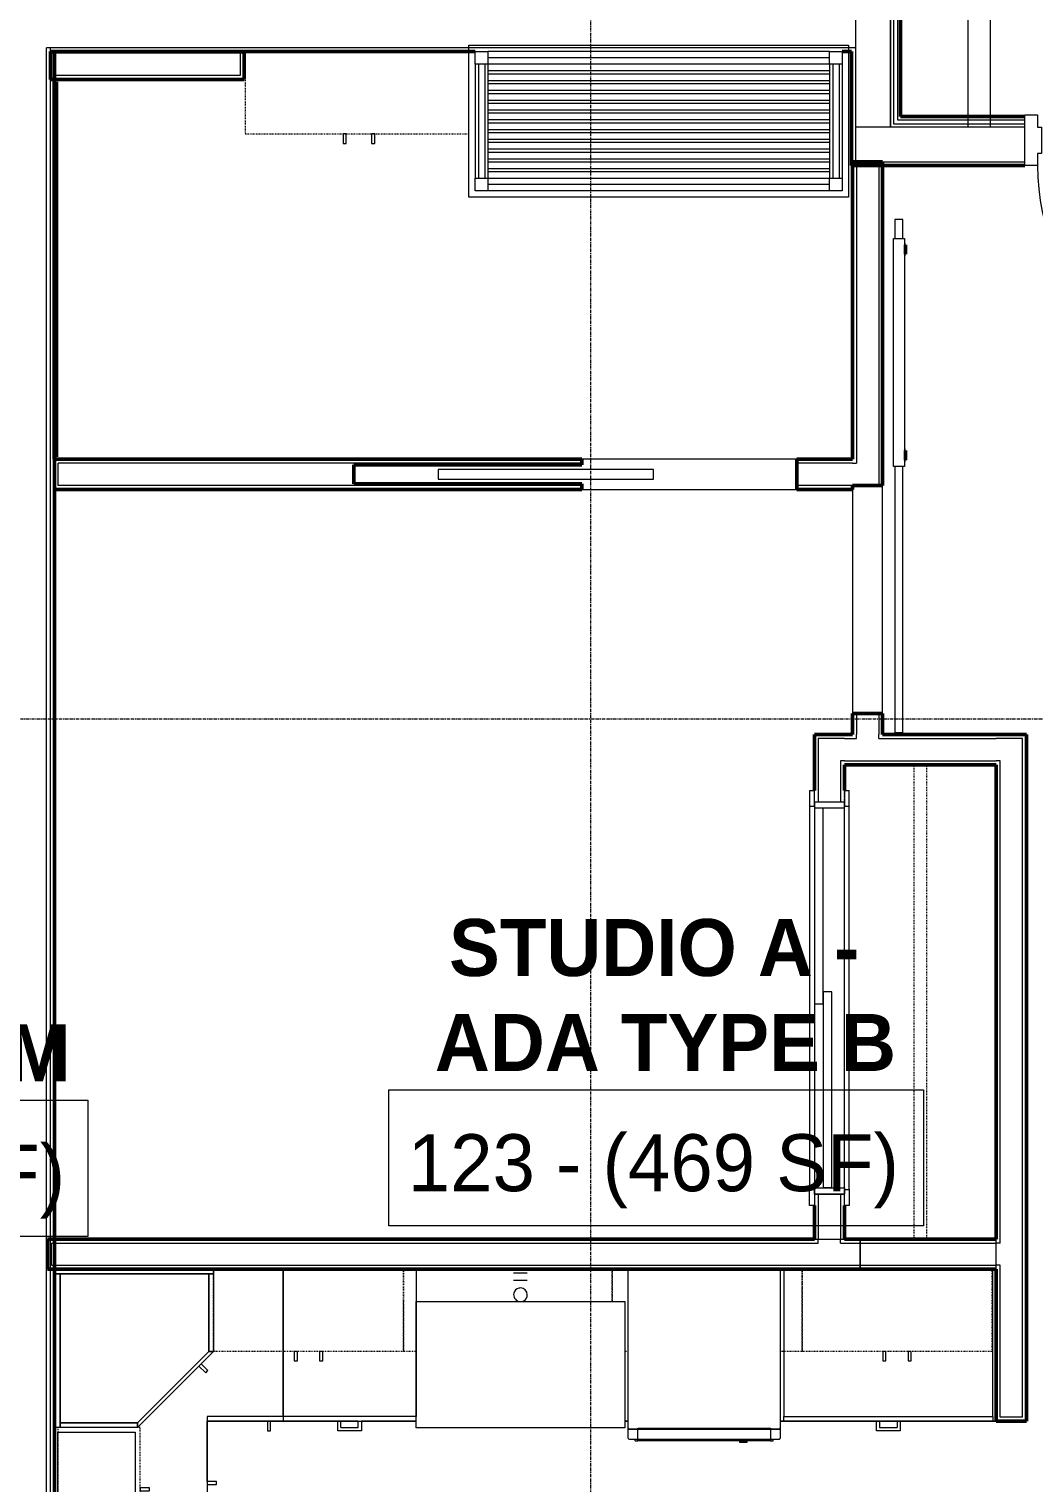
# Model space of a CAD drawing. Header units: inches. Extents: x -4218 to -1830, y 9767 to 12426.
# Drawn here: x -2916.1 to -2757.3, y 11414.6 to 11644.2 of the extents above; entities that cross this region are included whole.
import ezdxf

# ---------------------------------------------------------------- set-up
doc = ezdxf.new("R2010")
doc.units = ezdxf.units.IN
doc.header["$MEASUREMENT"] = 0
doc.linetypes.add('Dash', pattern=[0.25, 0.125, -0.125])
doc.linetypes.add('Grid Line 1_2_', pattern=[0.875, 0.5, -0.125, 0.125, -0.125])
for name, color, linetype, lineweight in [('0-1', 7, 'Continuous', 5), ('0-2', 10, 'Continuous', 9), ('A-AREA-IDEN', 2, 'Continuous', 9), ('A-DOOR-1', 10, 'Continuous', 9), ('A-DOOR-2', 50, 'Continuous', 20), ('A-DOOR-3', 7, 'Continuous', 50), ('A-DOOR-FRAM-1', 10, 'Continuous', 9), ('A-DOOR-FRAM-3', 50, 'Continuous', 20), ('A-FLOR-4', 192, 'Continuous', 9), ('A-WALL-1', 7, 'Continuous', 50), ('A-WALL-2', 250, 'Continuous', 13), ('A-WALL-3', 10, 'Continuous', 9), ('A-WALL-4', 252, 'Continuous', 9), ('A-WALL-5', 253, 'Continuous', 9), ('A-WALL-6', 254, 'Continuous', 9), ('A-WALL-7', 113, 'Continuous', 9), ('I-WALL-1', 7, 'Continuous', 50), ('I-WALL-3', 252, 'Continuous', 9), ('I-WALL-4', 253, 'Continuous', 9), ('P-SANR-FIXT-1', 10, 'Continuous', 9), ('P-SANR-FIXT-2', 252, 'Continuous', 9), ('Q-CASE', 31, 'Continuous', 9), ('Q-CASE-1', 252, 'Continuous', 9), ('Q-CASE-2', 10, 'Continuous', 9), ('Q-CASE-3', 253, 'Continuous', 9), ('Q-CASE-4', 252, 'Dash', 9), ('Q-CASE-5', 10, 'Dash', 9), ('Q-CASE-6', 254, 'Dash', 9), ('Q-CASE-7', 253, 'Dash', 9), ('Q-CASE-8', 254, 'Continuous', 9), ('Q-CASE-HDLN-1', 10, 'Dash', 9), ('Q-CASE-HDLN-2', 252, 'Dash', 9), ('Q-CASE-HDLN-3', 253, 'Dash', 9), ('Q-SPCQ-1', 10, 'Continuous', 9), ('S-BEAM', 12, 'Continuous', 9), ('S-GRID-1', 1, 'Grid Line 1_2_', 9)]:
    doc.layers.add(name, color=color, linetype=linetype, lineweight=lineweight)
doc.styles.add('Century Gothic', font='ufonts.com_century-gothic.ttf', dxfattribs={"height": 9})
doc.styles.add('Century Gothic_B', font='GOTHICB.TTF', dxfattribs={"height": 9})

# ---------------------------------------------------------------- blocks, each defined once
blk = doc.blocks.new('SLIDING - FLUSH - 5-0 x 6-8-V6-BACKGROUND - RCP - 1ST FLOOR')
at = {"layer": 'A-DOOR-1'}
for p, q in [((-32.75, 2.5), (-32.75, 3.25)), ((-30.25, 3.25), (-32.75, 3.25)), ((-32.75, 2.5), (-30.25, 2.5)), ((30.25, 3.25), (-30.25, 3.25)), ((-30.25, 3.25), (-30.25, 2.5)), ((30.25, 2.5), (30.25, 3.25)), ((30.25, 3.25), (32.75, 3.25)), ((32.75, 2.5), (30.25, 2.5)), ((32.75, 3.25), (32.75, 2.5)), ((30, 0.5), (-1, 0.5)), ((-1, 0.5), (-1, -0.88)), ((30, 0.5), (30, -0.88)), ((-32.75, -3), (-32.75, -2.25)), ((-30.25, -2.25), (-32.75, -2.25)), ((-30.25, -2.25), (-30.25, -3)), ((1, -0.88), (-30, -0.88)), ((-30, -0.88), (-30, -2.25)), ((-30, -2.25), (1, -2.25)), ((-1, -0.88), (30, -0.88)), ((1, -0.88), (1, -2.25)), ((30.25, -2.25), (32.75, -2.25)), ((30.25, -3), (30.25, -2.25)), ((32.75, -2.25), (32.75, -3)), ((-32.75, -3), (-30.25, -3)), ((-30.25, -3), (30.25, -3)), ((32.75, -3), (30.25, -3))]:
    blk.add_line(p, q, dxfattribs=at)
at = {"layer": 'A-DOOR-FRAM-1'}
for p, q in [((-31, -2.25), (-31, 2.5)), ((-30, 2.5), (-31, 2.5)), ((30, 2.5), (-30, 2.5)), ((-30, 2.5), (-30, -2.25)), ((30, -2.25), (30, 2.5)), ((30, 2.5), (31, 2.5)), ((31, 2.5), (31, -2.25)), ((-31, -2.25), (-30, -2.25)), ((1, -2.25), (30, -2.25)), ((31, -2.25), (30, -2.25))]:
    blk.add_line(p, q, dxfattribs=at)
blk = doc.blocks.new('BARN - FLUSH - 3-0 x 7-0 BARN DOOR-2961665-BACKGROUND - RCP - 1ST FLOOR')
at = {"layer": 'A-DOOR-1'}
for p, q in [((-57, 5.57), (-60, 5.57)), ((-60, 5.57), (-60, 4.95)), ((-60, 4.95), (-60, 4.32)), ((-57, 4.07), (-57, 5.82)), ((-57, 5.82), (-21, 5.82)), ((-21, 5.82), (-21, 4.07)), ((21, 5.57), (-21, 5.57)), ((21, 4.95), (21, 5.57)), ((21, 4.32), (21, 4.95)), ((-60, 4.32), (-57, 4.32)), ((-21, 4.07), (-57, 4.07)), ((-21, 4.32), (21, 4.32))]:
    blk.add_line(p, q, dxfattribs=at)
at = {"layer": 'A-DOOR-3'}
for p, q in [((-56, 6), (-56, 5.82)), ((-54.5, 6), (-56, 6)), ((-54.5, 5.82), (-54.5, 6)), ((-23.5, 6), (-23.5, 5.82)), ((-22, 6), (-23.5, 6)), ((-22, 5.82), (-22, 6))]:
    blk.add_line(p, q, dxfattribs=at)
blk = doc.blocks.new('OD_CW_Closet - OD_CW_Closet-V41-BACKGROUND - RCP - 1ST FLOOR')
at = {"layer": 'Q-CASE-HDLN-1'}
for p, q in [((8.8, 0), (68.8, 0)), ((0.74, -11), (75.64, -11)), ((0.74, -13), (75.64, -13))]:
    blk.add_line(p, q, dxfattribs=at)
at = {"layer": 'Q-CASE-HDLN-2'}
for p, q in [((0.74, -24), (0.74, 0)), ((0.74, 0), (6.05, 0)), ((68.8, 0), (69.05, 0)), ((71.55, 0), (75.64, 0)), ((75.64, 0), (75.64, -24)), ((75.64, -24), (0.74, -24))]:
    blk.add_line(p, q, dxfattribs=at)
at = {"layer": 'Q-CASE-HDLN-3'}
for p, q in [((6.05, 0), (7.8, 0)), ((69.05, 0), (71.55, 0))]:
    blk.add_line(p, q, dxfattribs=at)
blk = doc.blocks.new('POCKET - FLUSH - 2-10 x 6-8-2882529-BACKGROUND - RCP - 1ST FLOOR')
at = {"layer": 'A-DOOR-2'}
for p, q in [((-39.67, 0.75), (-39.67, -0.75)), ((-5.67, 0.75), (-39.67, 0.75)), ((-5.67, -0.75), (-5.67, 0.75)), ((-39.67, -0.75), (-5.67, -0.75))]:
    blk.add_line(p, q, dxfattribs=at)
blk = doc.blocks.new('300 Series Wall Hung Cabinet_302 - 33_ X 21_-2749814-BACKGROUND - RCP - 1ST FLOOR')
at = {"layer": 'Q-CASE-4'}
for p, q in [((14.5, 15.38), (16.5, 15.38)), ((16.5, 15.38), (16.5, 7.39)), ((-16.5, 2.75), (-16.5, 7.47)), ((16.5, 7.36), (16.5, 2.75))]:
    blk.add_line(p, q, dxfattribs=at)
at = {"layer": 'Q-CASE-6'}
blk.add_line((16.5, 2.37), (-16.5, 2.37), dxfattribs=at)
at = {"layer": 'Q-CASE-7'}
for p, q in [((-16.5, 2.37), (-16.5, 2.75)), ((16.5, 2.75), (16.5, 2.37))]:
    blk.add_line(p, q, dxfattribs=at)
blk = doc.blocks.new('Base Cabinet 4 Drawer 254 - Base Cabinet 4 Drawer 254 21_-2556168-BACKGROUND - RCP - 1ST FLOOR')
at = {"layer": 'Q-CASE-2'}
for p, q in [((-9.76, -23.25), (-9.76, 0)), ((-9.76, 0), (11.24, 0)), ((11.24, 0), (11.24, -23.25)), ((-9.76, -23.25), (-9.76, -24)), ((11.24, -23.25), (-9.76, -23.25)), ((-9.76, -24), (11.24, -24)), ((-0.64, -24), (-1.14, -24)), ((-1.14, -25.5), (-1.14, -24)), ((-0.64, -25), (-0.64, -24)), ((-0.64, -25), (2.11, -25)), ((2.11, -25), (2.11, -24)), ((2.11, -24), (2.61, -24)), ((2.61, -24), (2.61, -25.5)), ((11.24, -24), (11.24, -23.25)), ((2.61, -25.5), (-1.14, -25.5))]:
    blk.add_line(p, q, dxfattribs=at)
blk = doc.blocks.new('308 - 308 x 27_-V20-BACKGROUND - RCP - 1ST FLOOR')
at = {"layer": 'Q-CASE'}
for p, q in [((-12, 15.38), (0, 27.38)), ((0, 26.63), (-11.25, 15.38)), ((0, 27.38), (0, 26.63)), ((-11.25, 15.38), (-12, 15.38))]:
    blk.add_line(p, q, dxfattribs=at)
at = {"layer": 'Q-CASE-1'}
for p, q in [((-11.25, 15.38), (0, 26.63)), ((0, 27.38), (12.25, 27.38)), ((0, 26.63), (0, 27.38)), ((0, 26.63), (12.25, 26.63)), ((12.25, 26.63), (0, 26.63)), ((12.25, 27.38), (12.25, 26.63)), ((12.25, 3.12), (12.25, 27.38)), ((12.25, 27.38), (12.62, 27.38)), ((12.25, 26.63), (12.25, 3.12)), ((-10.76, 18.73), (-11.11, 18.39)), ((-11.11, 18.39), (-10.05, 17.33)), ((-9.7, 17.67), (-10.76, 18.73)), ((-12, 15.38), (-11.25, 15.38)), ((-12, 4.72), (-12, 15.38)), ((-11.25, 4.65), (-11.25, 15.38)), ((-11.25, 15.38), (-11.25, 4.65)), ((-12, 3.12), (-12, 4.64)), ((-11.25, 3.12), (-12, 3.12)), ((-12, 2.75), (-12, 3.12)), ((-12, 3.12), (12.62, 3.12)), ((-11.25, 3.12), (-11.25, 4.57)), ((-11.25, 4.57), (-11.25, 3.12)), ((12.25, 3.12), (-11.25, 3.12)), ((12.62, 3.12), (12.25, 3.12))]:
    blk.add_line(p, q, dxfattribs=at)
at = {"layer": 'Q-CASE-3'}
for p, q in [((12.62, 27.38), (13, 27.38)), ((13, 27.38), (13, 3.12)), ((-12, 2.37), (-12, 2.75)), ((13, 3.12), (12.62, 3.12)), ((12.62, 3.12), (13, 3.12)), ((13, 3.12), (13, 2.37))]:
    blk.add_line(p, q, dxfattribs=at)
at = {"layer": 'Q-CASE-8'}
blk.add_line((13, 2.37), (-12, 2.37), dxfattribs=at)
blk = doc.blocks.new('300 Series Wall Hung Cabinet_301 - 12_ x 27_-2529027-BACKGROUND - RCP - 1ST FLOOR')
at = {"layer": 'Q-CASE-1'}
for p, q in [((-5.25, -12.44), (-5.25, -0.19)), ((5.25, -0.19), (5.25, -12.44)), ((5.25, -12.44), (-5.25, -12.44)), ((-3.51, -13.19), (-4, -13.19)), ((-4, -13.19), (-4, -14.69)), ((-3.51, -14.69), (-3.51, -13.19)), ((-4, -14.69), (-3.51, -14.69))]:
    blk.add_line(p, q, dxfattribs=at)
at = {"layer": 'Q-CASE-3'}
blk.add_line((-5.25, -0.19), (5.25, -0.19), dxfattribs=at)
at = {"layer": 'Q-CASE-4'}
for p, q in [((-6, -0.19), (-6, -13.19)), ((6, -13.19), (6, -0.19)), ((-6, -13.19), (6, -13.19))]:
    blk.add_line(p, q, dxfattribs=at)
at = {"layer": 'Q-CASE-7'}
blk.add_line((6, -0.19), (-6, -0.19), dxfattribs=at)
blk = doc.blocks.new('Base Cabinet 3 Drawer 230 - Base Cabinet 3 Drawer 230 33_-2609767-BACKGROUND - RCP - 1ST FLOOR')
at = {"layer": 'Q-CASE-2'}
for p, q in [((-1.14, 24), (-1.14, 25.5)), ((-1.14, 25.5), (2.61, 25.5)), ((2.61, 25.5), (2.61, 24)), ((-15.76, 24), (17.24, 24)), ((-15.76, 23.25), (-15.76, 24)), ((17.24, 23.25), (-15.76, 23.25)), ((-15.76, 23.25), (-15.76, 0)), ((-1.14, 24), (-0.64, 24)), ((2.11, 25), (-0.64, 25)), ((-0.64, 24), (-0.64, 25)), ((2.11, 24), (2.11, 25)), ((2.61, 24), (2.11, 24)), ((17.24, 24), (17.24, 23.25)), ((17.24, 0), (17.24, 23.25)), ((-15.76, 0), (17.24, 0))]:
    blk.add_line(p, q, dxfattribs=at)
blk = doc.blocks.new('Base Cabinet Corner 197 - Base Cabinet Corner 197-2565125-BACKGROUND - RCP - 1ST FLOOR')
at = {"layer": 'Q-CASE-2'}
for p, q in [((-23.26, 0), (12.74, 0)), ((-23.26, -36), (-23.26, 0)), ((12.74, 0), (12.74, -24)), ((0.74, -23.25), (0.74, -36)), ((12.74, -23.25), (0.74, -23.25)), ((0.74, -23.25), (0.74, -24)), ((0.74, -24), (0.74, -36)), ((12.74, -24), (0.74, -24)), ((10.73, -24), (10.24, -24)), ((10.24, -24), (10.24, -25.5)), ((10.73, -25.5), (10.73, -24)), ((10.24, -25.5), (10.73, -25.5)), ((2.23, -33.51), (0.73, -33.51)), ((0.73, -33.51), (0.73, -34)), ((0.73, -34), (2.23, -34)), ((2.23, -34), (2.23, -33.51)), ((0.74, -36), (-23.26, -36))]:
    blk.add_line(p, q, dxfattribs=at)
blk = doc.blocks.new('kitchen_faucet_14143 - kitchen_faucet_14143-V73-BACKGROUND - RCP - 1ST FLOOR')
at = {"layer": 'P-SANR-FIXT-2'}
for p, q in [((2.26, 1.05), (2.26, 1.08)), ((2.26, -1.08), (2.26, 1.05)), ((2.34, 1.08), (2.34, 0.54)), ((2.34, 0.54), (2.34, -0.54)), ((3.44, 0.77), (3.44, 1.08)), ((3.44, 0.54), (3.44, 0.77)), ((3.44, 0.28), (3.44, 0.54)), ((3.44, -1.05), (3.44, 0.28)), ((2.34, -0.54), (2.34, -1.08)), ((3.44, -1.08), (3.44, -1.05))]:
    blk.add_line(p, q, dxfattribs=at)
at = {"layer": 'P-SANR-FIXT-2', "flags": 128}
blk.add_lwpolyline([(-0.92, -0.6), (-0.96, -0.61), (-1, -0.63), (-1.04, -0.64)], dxfattribs=at)
at = {"layer": 'P-SANR-FIXT-2'}
for start, end in [(120, 164.2961), (75, 120), (270, 360), (15, 75), (0, 15), (195.7039, 255), (255, 270)]:
    blk.add_arc((0, 0), 1.08, start, end, dxfattribs=at)
blk = doc.blocks.new('Stainless Steel Farmhous Kitchen Sink - Stainless Steel Farmhous Kitchen Sink-2443921-BACKGROUND - RCP - 1ST FLOOR')
at = {"layer": 'P-SANR-FIXT-1'}
for p, q in [((-33, -22.2), (-33, -2.25)), ((-33, -2.25), (0, -2.25)), ((0, -2.25), (0, -22.2)), ((0, -22.2), (-33, -22.2))]:
    blk.add_line(p, q, dxfattribs=at)
blk = doc.blocks.new('300 Series Wall Hung Cabinet_302 - 30_ X 27_-V62-BACKGROUND - RCP - 1ST FLOOR')
at = {"layer": 'Q-CASE-1'}
for p, q in [((-1.76, 16.87), (-2.25, 16.87)), ((-2.25, 16.87), (-2.25, 15.38)), ((-1.76, 15.38), (-1.76, 16.87)), ((2.24, 16.87), (1.75, 16.87)), ((1.75, 16.87), (1.75, 15.38)), ((2.24, 15.38), (2.24, 16.87)), ((-2.25, 15.38), (-1.76, 15.38)), ((1.75, 15.38), (2.24, 15.38))]:
    blk.add_line(p, q, dxfattribs=at)
at = {"layer": 'Q-CASE-4'}
for p, q in [((-15, 7.39), (-15, 15.38)), ((-15, 15.38), (15, 15.38)), ((15, 15.38), (15, 4.72)), ((-15, 2.75), (-15, 7.36)), ((15, 4.64), (15, 2.75))]:
    blk.add_line(p, q, dxfattribs=at)
at = {"layer": 'Q-CASE-6'}
blk.add_line((15, 2.37), (-15, 2.37), dxfattribs=at)
at = {"layer": 'Q-CASE-7'}
for p, q in [((-15, 2.37), (-15, 2.75)), ((15, 2.75), (15, 2.37))]:
    blk.add_line(p, q, dxfattribs=at)
blk = doc.blocks.new('300 Series Wall Hung Cabinet_302 - 30_ X 27_-V63-BACKGROUND - RCP - 1ST FLOOR')
at = {"layer": 'Q-CASE-4'}
for p, q in [((-15, 5.13), (-15, 15.38)), ((-15, 15.38), (-11.52, 15.38)), ((12.48, 15.38), (13, 15.38)), ((15, 7.47), (15, 2.75)), ((-15, 2.75), (-15, 5.08))]:
    blk.add_line(p, q, dxfattribs=at)
at = {"layer": 'Q-CASE-6'}
for p, q in [((-11.52, 2.37), (-15, 2.37)), ((15, 2.37), (12.48, 2.37))]:
    blk.add_line(p, q, dxfattribs=at)
at = {"layer": 'Q-CASE-7'}
for p, q in [((-15, 2.37), (-15, 2.75)), ((15, 2.75), (15, 2.37))]:
    blk.add_line(p, q, dxfattribs=at)
blk = doc.blocks.new('300 Series Wall Hung Cabinet_302 - 30_ X 27_-V74-BACKGROUND - RCP - 1ST FLOOR')
at = {"layer": 'Q-CASE-1'}
for p, q in [((-1.76, 16.87), (-2.25, 16.87)), ((-2.25, 16.87), (-2.25, 15.38)), ((-1.76, 15.38), (-1.76, 16.87)), ((2.24, 16.87), (1.75, 16.87)), ((1.75, 16.87), (1.75, 15.38)), ((2.24, 15.38), (2.24, 16.87)), ((-2.25, 15.38), (-1.76, 15.38)), ((1.75, 15.38), (2.24, 15.38))]:
    blk.add_line(p, q, dxfattribs=at)
at = {"layer": 'Q-CASE-4'}
for p, q in [((-15, 2.75), (-15, 15.38)), ((-15, 15.38), (15, 15.38)), ((15, 15.38), (15, 5.13)), ((15, 5.08), (15, 2.75))]:
    blk.add_line(p, q, dxfattribs=at)
at = {"layer": 'Q-CASE-6'}
blk.add_line((15, 2.37), (-15, 2.37), dxfattribs=at)
at = {"layer": 'Q-CASE-7'}
for p, q in [((-15, 2.44), (-15, 2.75)), ((-15, 2.38), (-15, 2.44)), ((15, 2.75), (15, 2.37))]:
    blk.add_line(p, q, dxfattribs=at)
blk = doc.blocks.new('Bath Vanity - Bath Vanity 60_-V106-BACKGROUND - RCP - 1ST FLOOR')
at = {"layer": 'Q-CASE-1'}
for p, q in [((-29.26, -1), (-29.26, 0)), ((-29.26, 0), (30.74, 0)), ((30.74, 0), (30.74, -0.35)), ((30.74, -0.38), (30.74, -1))]:
    blk.add_line(p, q, dxfattribs=at)
at = {"layer": 'Q-CASE-2'}
for p, q in [((-29.26, -24), (-29.26, -1)), ((-28.26, -3), (-28.26, -1)), ((-28.26, -1), (-26.26, -1)), ((27.74, -1), (-26.26, -1)), ((-26.26, -1), (-26.26, -3)), ((27.74, -2), (-26.26, -2)), ((27.74, -3), (27.74, -1)), ((27.74, -1), (29.74, -1)), ((29.74, -1), (29.74, -3)), ((30.74, -1), (30.74, -24)), ((-28.26, -3), (-28.26, -21)), ((-26.26, -3), (-28.26, -3)), ((-27.76, -3), (-27.76, -21)), ((-26.76, -3), (-26.76, -21)), ((27.74, -3), (-26.26, -3)), ((-26.26, -3), (-26.26, -21)), ((-26.26, -4), (27.74, -4)), ((27.74, -4.55), (-26.26, -4.55)), ((27.74, -3), (27.74, -21)), ((29.74, -3), (27.74, -3)), ((28.24, -3), (28.24, -21)), ((29.24, -3), (29.24, -21)), ((29.74, -3), (29.74, -21)), ((-26.26, -5.55), (27.74, -5.55)), ((27.74, -6.09), (-26.26, -6.09)), ((-26.26, -7.09), (27.74, -7.09)), ((27.74, -7.64), (-26.26, -7.64)), ((-26.26, -8.64), (27.74, -8.64)), ((27.74, -9.18), (-26.26, -9.18)), ((-26.26, -10.18), (27.74, -10.18)), ((27.74, -10.73), (-26.26, -10.73)), ((-26.26, -11.73), (27.74, -11.73)), ((27.74, -12.27), (-26.26, -12.27)), ((-26.26, -13.27), (27.74, -13.27)), ((27.74, -13.82), (-26.26, -13.82)), ((-26.26, -14.82), (27.74, -14.82)), ((27.74, -15.36), (-26.26, -15.36)), ((-26.26, -16.36), (27.74, -16.36)), ((27.74, -16.91), (-26.26, -16.91)), ((-26.26, -17.91), (27.74, -17.91)), ((27.74, -18.45), (-26.26, -18.45)), ((-26.26, -19.45), (27.74, -19.45)), ((27.74, -20), (-26.26, -20)), ((-28.26, -23), (-28.26, -21)), ((-28.26, -21), (-26.26, -21)), ((-26.26, -21), (27.74, -21)), ((-26.26, -21), (-26.26, -23)), ((27.74, -22), (-26.26, -22)), ((27.74, -23), (27.74, -21)), ((27.74, -21), (29.74, -21)), ((29.74, -21), (29.74, -23)), ((30.74, -24), (-29.26, -24)), ((-26.26, -23), (-28.26, -23)), ((27.74, -23), (-26.26, -23)), ((29.74, -23), (27.74, -23))]:
    blk.add_line(p, q, dxfattribs=at)
blk = doc.blocks.new('300 Series Wall Hung Cabinet_326 - 36_-V98-BACKGROUND - RCP - 1ST FLOOR')
at = {"layer": 'Q-CASE-2'}
for p, q in [((-2.01, -13.19), (-2.5, -13.19)), ((-2.5, -13.19), (-2.5, -14.69)), ((-2.01, -14.69), (-2.01, -13.19)), ((2.49, -13.19), (2, -13.19)), ((2, -13.19), (2, -14.69)), ((2.49, -14.69), (2.49, -13.19)), ((-2.5, -14.69), (-2.01, -14.69)), ((2, -14.69), (2.49, -14.69))]:
    blk.add_line(p, q, dxfattribs=at)
at = {"layer": 'Q-CASE-4'}
blk.add_line((17.37, -0.19), (-18, -0.19), dxfattribs=at)
at = {"layer": 'Q-CASE-5'}
for p, q in [((-18, -0.19), (-18, -13.19)), ((-18, -13.19), (17.37, -13.19))]:
    blk.add_line(p, q, dxfattribs=at)
blk = doc.blocks.new('CTR - 1st Phase - Unit Layouts_rvt-1-BACKGROUND - RCP - 1ST FLOOR')
at = {"layer": 'A-WALL-1'}
for p, q in [((-2912.7, 11640.61), (-2882.07, 11640.61)), ((-2912.7, 11640.36), (-2912.7, 11640.61)), ((-2912.7, 11636.86), (-2912.7, 11640.36)), ((-2882.07, 11640.61), (-2882.07, 11640.36)), ((-2882.07, 11640.36), (-2882.07, 11636.86)), ((-2912.7, 11636.24), (-2912.7, 11636.86)), ((-2882.07, 11636.86), (-2882.07, 11636.24)), ((-2882.07, 11636.24), (-2912.7, 11636.24)), ((-2912.11, 11576.24), (-2912.11, 11636.24)), ((-2912.11, 11636.24), (-2911.73, 11636.24)), ((-2911.73, 11635.86), (-2911.73, 11576.61)), ((-2785.95, 11576.24), (-2785.95, 11623.24)), ((-2785.95, 11623.24), (-2785.32, 11623.24)), ((-2785.32, 11623.24), (-2781.82, 11623.24)), ((-2781.82, 11623.24), (-2781.2, 11623.24)), ((-2781.2, 11623.24), (-2781.2, 11572.11)), ((-2911.73, 11576.24), (-2912.11, 11576.24)), ((-2912.07, 11576.24), (-2828.75, 11576.24)), ((-2912.07, 11575.61), (-2912.07, 11576.24)), ((-2912.07, 11572.11), (-2912.07, 11575.61)), ((-2828.75, 11575.36), (-2864.75, 11575.36)), ((-2864.75, 11575.36), (-2864.75, 11572.36)), ((-2828.75, 11576.24), (-2828.75, 11575.36)), ((-2794.75, 11576.24), (-2785.95, 11576.24)), ((-2794.75, 11571.49), (-2794.75, 11576.24)), ((-2912.07, 11571.49), (-2912.07, 11572.11)), ((-2828.75, 11571.49), (-2912.07, 11571.49)), ((-2864.75, 11572.36), (-2828.75, 11572.36)), ((-2828.75, 11572.36), (-2828.75, 11571.49)), ((-2785.95, 11571.49), (-2794.75, 11571.49)), ((-2781.2, 11572.11), (-2785.95, 11572.11)), ((-2785.95, 11572.11), (-2785.95, 11571.49)), ((-2785.95, 11532.77), (-2785.95, 11536.11)), ((-2785.95, 11536.11), (-2781.2, 11536.11)), ((-2781.2, 11536.11), (-2781.2, 11532.77)), ((-2791.98, 11523.93), (-2791.98, 11532.77)), ((-2791.98, 11532.77), (-2791.36, 11532.77)), ((-2791.36, 11532.77), (-2787.23, 11532.77)), ((-2787.23, 11532.77), (-2785.95, 11532.77)), ((-2781.2, 11532.77), (-2763.23, 11532.77)), ((-2763.23, 11532.77), (-2759.11, 11532.77)), ((-2759.11, 11532.77), (-2758.48, 11532.77)), ((-2758.48, 11532.77), (-2758.48, 11424.36)), ((-2787.23, 11528.02), (-2787.23, 11523.93)), ((-2763.23, 11528.02), (-2787.23, 11528.02)), ((-2763.23, 11453.11), (-2763.23, 11528.02)), ((-2791.98, 11453.11), (-2791.98, 11458.43)), ((-2787.23, 11458.43), (-2787.23, 11453.11)), ((-2913.17, 11452.49), (-2913.17, 11453.11)), ((-2913.17, 11453.11), (-2791.98, 11453.11)), ((-2913.17, 11448.99), (-2913.17, 11452.49)), ((-2787.23, 11453.11), (-2763.23, 11453.11)), ((-2913.17, 11448.36), (-2913.17, 11448.99)), ((-2763.23, 11448.36), (-2913.17, 11448.36)), ((-2763.23, 11424.36), (-2763.23, 11448.36)), ((-2762.61, 11424.36), (-2763.23, 11424.36)), ((-2759.11, 11424.36), (-2762.61, 11424.36)), ((-2758.48, 11424.36), (-2759.11, 11424.36))]:
    blk.add_line(p, q, dxfattribs=at)
at = {"layer": 'A-WALL-2'}
for p, q in [((-2912.07, 11640.36), (-2912.7, 11640.36)), ((-2912.07, 11640.36), (-2912.7, 11640.36)), ((-2882.7, 11640.36), (-2912.07, 11640.36)), ((-2912.07, 11636.86), (-2912.07, 11640.36)), ((-2882.07, 11640.36), (-2882.7, 11640.36)), ((-2882.7, 11640.36), (-2882.7, 11636.86)), ((-2882.07, 11640.36), (-2882.7, 11640.36)), ((-2882.7, 11636.86), (-2912.07, 11636.86)), ((-2785.32, 11622.61), (-2781.82, 11622.61)), ((-2785.32, 11622.61), (-2785.32, 11575.61)), ((-2781.82, 11622.61), (-2781.82, 11572.11)), ((-2828.75, 11575.61), (-2911.45, 11575.61)), ((-2911.45, 11572.11), (-2911.45, 11575.61)), ((-2785.95, 11575.61), (-2794.75, 11575.61)), ((-2785.95, 11575.61), (-2785.32, 11575.61)), ((-2828.75, 11572.11), (-2911.45, 11572.11)), ((-2785.95, 11572.11), (-2794.75, 11572.11)), ((-2785.32, 11536.11), (-2785.32, 11532.77)), ((-2781.82, 11536.11), (-2781.82, 11532.77)), ((-2791.36, 11532.14), (-2791.36, 11522.18)), ((-2787.86, 11532.14), (-2791.36, 11532.14)), ((-2787.23, 11532.14), (-2787.86, 11532.14)), ((-2787.23, 11532.14), (-2785.32, 11532.14)), ((-2785.32, 11532.14), (-2785.32, 11532.77)), ((-2781.82, 11532.14), (-2781.82, 11532.77)), ((-2781.82, 11532.14), (-2763.23, 11532.14)), ((-2762.61, 11532.14), (-2763.23, 11532.14)), ((-2759.11, 11532.14), (-2762.61, 11532.14)), ((-2759.11, 11424.99), (-2759.11, 11532.14)), ((-2787.86, 11528.64), (-2787.86, 11522.18)), ((-2787.23, 11528.64), (-2787.86, 11528.64)), ((-2787.23, 11528.64), (-2763.23, 11528.64)), ((-2762.61, 11528.64), (-2763.23, 11528.64)), ((-2762.61, 11452.49), (-2762.61, 11528.64)), ((-2791.36, 11460.18), (-2791.36, 11453.11)), ((-2787.86, 11460.18), (-2787.86, 11453.11)), ((-2912.55, 11448.99), (-2912.55, 11452.49)), ((-2912.55, 11452.49), (-2791.36, 11452.49)), ((-2791.36, 11452.49), (-2791.36, 11453.11)), ((-2787.86, 11452.49), (-2787.86, 11453.11)), ((-2787.86, 11452.49), (-2763.23, 11452.49)), ((-2762.61, 11452.49), (-2763.23, 11452.49)), ((-2912.55, 11448.99), (-2763.23, 11448.99)), ((-2762.61, 11448.99), (-2763.23, 11448.99)), ((-2762.61, 11424.99), (-2762.61, 11448.99)), ((-2759.11, 11424.99), (-2762.61, 11424.99))]:
    blk.add_line(p, q, dxfattribs=at)
at = {"layer": 'A-WALL-3'}
for p, q in [((-2794.75, 11576.24), (-2828.75, 11576.24)), ((-2828.75, 11571.49), (-2794.75, 11571.49)), ((-2785.95, 11571.49), (-2785.95, 11536.11)), ((-2781.2, 11536.11), (-2781.2, 11572.11))]:
    blk.add_line(p, q, dxfattribs=at)
at = {"layer": 'A-WALL-4'}
for p, q in [((-2882.07, 11636.24), (-2882.07, 11640.61)), ((-2864.75, 11575.36), (-2828.75, 11575.36)), ((-2864.75, 11572.36), (-2864.75, 11575.36)), ((-2828.75, 11575.36), (-2828.75, 11576.24)), ((-2794.75, 11576.24), (-2794.75, 11571.49)), ((-2828.75, 11572.36), (-2864.75, 11572.36)), ((-2828.75, 11571.49), (-2828.75, 11572.36)), ((-2785.95, 11572.11), (-2785.95, 11571.49)), ((-2785.95, 11572.11), (-2781.2, 11572.11)), ((-2781.2, 11536.11), (-2785.95, 11536.11)), ((-2912.07, 11453.11), (-2791.98, 11453.11)), ((-2787.23, 11453.11), (-2784.72, 11453.11)), ((-2784.72, 11453.11), (-2784.72, 11452.04)), ((-2784.72, 11452.04), (-2784.72, 11453.11)), ((-2784.72, 11453.11), (-2763.23, 11453.11)), ((-2784.72, 11452.03), (-2784.72, 11448.36)), ((-2784.72, 11448.36), (-2784.72, 11452.03)), ((-2911.92, 11448.36), (-2912.07, 11448.36))]:
    blk.add_line(p, q, dxfattribs=at)
at = {"layer": 'A-WALL-5'}
for p, q in [((-2912.7, 11640.61), (-2882.07, 11640.61)), ((-2912.11, 11636.24), (-2912.7, 11636.24)), ((-2882.12, 11636.24), (-2912.08, 11636.24)), ((-2791.98, 11522.18), (-2787.23, 11522.18)), ((-2791.98, 11460.18), (-2787.23, 11460.18)), ((-2913.17, 11453.11), (-2913.17, 11448.36)), ((-2913.17, 11453.11), (-2912.07, 11453.11)), ((-2791.98, 11453.11), (-2787.23, 11453.11)), ((-2763.23, 11448.36), (-2763.23, 11453.11)), ((-2912.07, 11448.36), (-2913.17, 11448.36))]:
    blk.add_line(p, q, dxfattribs=at)
at = {"layer": 'A-WALL-6'}
for p, q in [((-2912.7, 11636.24), (-2912.7, 11640.61)), ((-2886.92, 11448.36), (-2911.92, 11448.36)), ((-2821.41, 11448.36), (-2886.92, 11448.36)), ((-2784.72, 11448.36), (-2797.41, 11448.36)), ((-2763.23, 11448.36), (-2784.72, 11448.36))]:
    blk.add_line(p, q, dxfattribs=at)
at = {"layer": 'A-WALL-7'}
for p, q in [((-2821.41, 11448.36), (-2911.92, 11448.36)), ((-2911.92, 11448.36), (-2911.92, 11366.48)), ((-2911.92, 11366.48), (-2911.92, 11448.36)), ((-2911.92, 11448.36), (-2821.41, 11448.36)), ((-2763.23, 11448.36), (-2797.41, 11448.36)), ((-2797.41, 11448.36), (-2763.23, 11448.36)), ((-2763.23, 11424.86), (-2763.23, 11448.36)), ((-2763.23, 11448.36), (-2763.23, 11424.86)), ((-2887.92, 11414.85), (-2887.92, 11424.36)), ((-2887.92, 11424.36), (-2878.42, 11424.36)), ((-2887.92, 11424.36), (-2887.92, 11414.85)), ((-2878.42, 11424.36), (-2887.92, 11424.36)), ((-2878.42, 11424.36), (-2877.93, 11424.36)), ((-2877.93, 11424.36), (-2867.3, 11424.36)), ((-2867.3, 11424.36), (-2877.93, 11424.36)), ((-2867.3, 11424.36), (-2866.8, 11424.36)), ((-2866.8, 11424.36), (-2864.05, 11424.36)), ((-2864.05, 11424.36), (-2866.8, 11424.36)), ((-2864.05, 11424.36), (-2863.55, 11424.36)), ((-2863.55, 11424.36), (-2854.92, 11424.36)), ((-2854.92, 11424.36), (-2863.55, 11424.36)), ((-2821.92, 11424.36), (-2821.41, 11424.36)), ((-2821.41, 11424.36), (-2821.92, 11424.36)), ((-2797.41, 11424.36), (-2782.17, 11424.36)), ((-2782.17, 11424.36), (-2797.41, 11424.36)), ((-2782.17, 11424.36), (-2781.67, 11424.36)), ((-2781.67, 11424.36), (-2778.92, 11424.36)), ((-2778.92, 11424.36), (-2781.67, 11424.36)), ((-2778.92, 11424.36), (-2778.42, 11424.36)), ((-2778.42, 11424.36), (-2763.92, 11424.36)), ((-2763.92, 11424.36), (-2778.42, 11424.36)), ((-2763.92, 11424.36), (-2763.23, 11424.36)), ((-2763.23, 11424.36), (-2763.92, 11424.36)), ((-2763.23, 11424.36), (-2763.23, 11424.86)), ((-2763.23, 11424.86), (-2763.23, 11424.36))]:
    blk.add_line(p, q, dxfattribs=at)
at = {"layer": 'Q-SPCQ-1'}
for p, q in [((-2821.41, 11448.36), (-2797.41, 11448.36)), ((-2821.41, 11423.31), (-2821.41, 11448.36)), ((-2797.41, 11448.36), (-2797.41, 11423.31)), ((-2821.41, 11423.11), (-2821.41, 11423.31)), ((-2821.41, 11423.11), (-2797.41, 11423.11)), ((-2821.41, 11421.69), (-2821.41, 11423.11)), ((-2797.6, 11423.11), (-2821.21, 11423.11)), ((-2797.6, 11421.49), (-2821.21, 11421.49)), ((-2820.31, 11421.24), (-2820.31, 11421.49)), ((-2820.31, 11421.24), (-2819.88, 11421.24)), ((-2819.88, 11423.24), (-2798.94, 11423.24)), ((-2819.88, 11421.24), (-2819.88, 11423.24)), ((-2798.94, 11421.24), (-2819.88, 11421.24)), ((-2803.78, 11421.24), (-2802.65, 11421.24)), ((-2803.78, 11420.99), (-2803.78, 11421.24)), ((-2802.65, 11421.24), (-2802.65, 11420.99)), ((-2798.94, 11423.24), (-2798.94, 11421.24)), ((-2798.94, 11421.24), (-2798.5, 11421.24)), ((-2798.5, 11421.24), (-2798.5, 11421.49)), ((-2797.41, 11423.31), (-2797.41, 11423.11)), ((-2797.41, 11423.11), (-2797.41, 11421.69)), ((-2802.65, 11420.99), (-2803.78, 11420.99))]:
    blk.add_line(p, q, dxfattribs=at)
for centre, start, end in [((-2821.21, 11423.31), 180, 270), ((-2821.21, 11421.69), 180, 270), ((-2797.6, 11423.31), 270, 0), ((-2797.6, 11421.69), 270, 0), ((-2797.6, 11421.69), 270, 300), ((-2797.6, 11421.69), 330, 0)]:
    blk.add_arc(centre, 0.197, start, end, dxfattribs=at)
at = {"layer": '0-2'}
for name, p in [('Bath Vanity - Bath Vanity 60_-V106-BACKGROUND - RCP - 1ST FLOOR', (-2817.31, 11641.61)), ('300 Series Wall Hung Cabinet_326 - 36_-V98-BACKGROUND - RCP - 1ST FLOOR', (-2863.95, 11640.8)), ('POCKET - FLUSH - 2-10 x 6-8-2882529-BACKGROUND - RCP - 1ST FLOOR', (-2811.75, 11573.86)), ('Base Cabinet Corner 197 - Base Cabinet Corner 197-2565125-BACKGROUND - RCP - 1ST FLOOR', (-2888.66, 11448.36)), ('Base Cabinet 4 Drawer 254 - Base Cabinet 4 Drawer 254 21_-2556168-BACKGROUND - RCP - 1ST FLOOR', (-2866.16, 11448.36)), ('Stainless Steel Farmhous Kitchen Sink - Stainless Steel Farmhous Kitchen Sink-2443921-BACKGROUND - RCP - 1ST FLOOR', (-2821.92, 11445.51))]:
    blk.add_blockref(name, p, dxfattribs=at)
for name, p, rotation in [('BARN - FLUSH - 3-0 x 7-0 BARN DOOR-2961665-BACKGROUND - RCP - 1ST FLOOR', (-2783.57, 11554.11), 269.9999999999945), ('OD_CW_Closet - OD_CW_Closet-V41-BACKGROUND - RCP - 1ST FLOOR', (-2787.23, 11452.38), 90.00000000000654), ('SLIDING - FLUSH - 5-0 x 6-8-V6-BACKGROUND - RCP - 1ST FLOOR', (-2789.73, 11491.18), 269.9999999999882), ('308 - 308 x 27_-V20-BACKGROUND - RCP - 1ST FLOOR', (-2898.92, 11450.74), 180), ('300 Series Wall Hung Cabinet_302 - 30_ X 27_-V62-BACKGROUND - RCP - 1ST FLOOR', (-2871.92, 11450.74), 180), ('300 Series Wall Hung Cabinet_302 - 33_ X 21_-2749814-BACKGROUND - RCP - 1ST FLOOR', (-2840.42, 11450.74), 180), ('kitchen_faucet_14143 - kitchen_faucet_14143-V73-BACKGROUND - RCP - 1ST FLOOR', (-2838.42, 11444.31), 89.99999999998396), ('300 Series Wall Hung Cabinet_302 - 30_ X 27_-V63-BACKGROUND - RCP - 1ST FLOOR', (-2808.92, 11450.74), 180), ('Base Cabinet 3 Drawer 230 - Base Cabinet 3 Drawer 230 33_-2609767-BACKGROUND - RCP - 1ST FLOOR', (-2779.56, 11448.36), 180), ('300 Series Wall Hung Cabinet_302 - 30_ X 27_-V74-BACKGROUND - RCP - 1ST FLOOR', (-2778.92, 11450.74), 180), ('300 Series Wall Hung Cabinet_301 - 12_ x 27_-2529027-BACKGROUND - RCP - 1ST FLOOR', (-2911.73, 11417.36), 90.00000000001086)]:
    blk.add_blockref(name, p, dxfattribs=dict(at, rotation=rotation))
blk = doc.blocks.new('HOLLOW METAL - UNIT DOOR-2191977-BACKGROUND - RCP - 1ST FLOOR')
at = {"layer": 'A-DOOR-1'}
blk.add_arc((18, -4.125), 36, 180, 270, dxfattribs=at)
at = {"layer": 'A-DOOR-2'}
for p, q in [((16.25, -4.125), (18, -4.125)), ((16.25, -40.125), (16.25, -4.125)), ((18, -4.125), (18, -40.125)), ((18, -40.125), (16.25, -40.125))]:
    blk.add_line(p, q, dxfattribs=at)
at = {"layer": 'A-DOOR-FRAM-3'}
for p, q in [((-20, 3.875), (-18, 3.875)), ((-20, -4.125), (-20, 3.875)), ((-18, 3.875), (-18, 1.9375)), ((18, 3.875), (20, 3.875)), ((18, 1.9375), (18, 3.875)), ((20, 3.875), (20, -4.125)), ((-18, 1.9375), (-17.375, 1.9375)), ((-17.375, 1.9375), (-17.375, -2.1875)), ((17.375, 1.9375), (18, 1.9375)), ((17.375, -2.1875), (17.375, 1.9375)), ((-18, -2.1875), (-18, -4.125)), ((-17.375, -2.1875), (-18, -2.1875)), ((18, -2.1875), (17.375, -2.1875)), ((18, -4.125), (18, -2.1875)), ((-18, -4.125), (-20, -4.125)), ((20, -4.125), (18, -4.125))]:
    blk.add_line(p, q, dxfattribs=at)
blk = doc.blocks.new('CTR - 1st Phase - Common Walls_rvt-1-BACKGROUND - RCP - 1ST FLOOR')
at = {"layer": 'A-WALL-2'}
for p, q in [((-2779.97, 11646.74), (-2779.97, 11630.36)), ((-2779.47, 11647.24), (-2779.47, 11630.36)), ((-2778.85, 11647.86), (-2778.85, 11630.36)), ((-2913.32, 11284.29), (-2913.32, 11641.24)), ((-2912.7, 11641.24), (-2913.32, 11641.24)), ((-2912.7, 11284.29), (-2912.7, 11641.24)), ((-2912.07, 11641.24), (-2912.7, 11641.24)), ((-2786.1, 11641.24), (-2912.07, 11641.24)), ((-2785.47, 11641.24), (-2786.1, 11641.24)), ((-2785.47, 11641.24), (-2785.47, 11630.36)), ((-2785.47, 11630.36), (-2785.47, 11628.74)), ((-2779.97, 11630.36), (-2779.97, 11629.24)), ((-2779.47, 11630.36), (-2779.47, 11629.86)), ((-2778.85, 11630.36), (-2778.85, 11629.86)), ((-2785.47, 11628.74), (-2785.47, 11623.24)), ((-2779.97, 11629.24), (-2779.97, 11628.74)), ((-2779.97, 11628.74), (-2758.72, 11628.74)), ((-2779.47, 11629.86), (-2779.47, 11629.24)), ((-2779.47, 11629.24), (-2758.72, 11629.24)), ((-2778.85, 11629.86), (-2758.72, 11629.86)), ((-2785.47, 11623.24), (-2758.72, 11623.24))]:
    blk.add_line(p, q, dxfattribs=at)
at = {"layer": 'I-WALL-1'}
for p, q in [((-2778.35, 11648.36), (-2778.35, 11630.36)), ((-2912.07, 11640.61), (-2912.07, 11284.29)), ((-2845.57, 11640.61), (-2912.07, 11640.61)), ((-2786.1, 11640.61), (-2787.57, 11640.61)), ((-2786.1, 11630.36), (-2786.1, 11640.61)), ((-2786.1, 11623.24), (-2786.1, 11630.36)), ((-2778.35, 11630.36), (-2758.72, 11630.36)), ((-2786.1, 11622.61), (-2786.1, 11623.24)), ((-2758.72, 11622.61), (-2786.1, 11622.61))]:
    blk.add_line(p, q, dxfattribs=at)
at = {"layer": 'I-WALL-3'}
for p, q in [((-2778.35, 11648.36), (-2778.35, 11630.36)), ((-2778.35, 11630.36), (-2758.72, 11630.36))]:
    blk.add_line(p, q, dxfattribs=at)
at = {"layer": 'I-WALL-4'}
blk.add_line((-2758.72, 11622.61), (-2758.72, 11630.36), dxfattribs=at)
at = {"layer": '0-2'}
blk.add_blockref('HOLLOW METAL - UNIT DOOR-2191977-BACKGROUND - RCP - 1ST FLOOR', (-2738.72, 11626.74), dxfattribs=at)
blk = doc.blocks.new('Dimension Lumber - LVL - 3_5X5_5-V290-BACKGROUND - RCP - 1ST FLOOR')
at = {"layer": 'S-BEAM'}
for p, q in [((-54.25, 1.75), (-53.51, 1.75)), ((-53.47, 1.75), (-52.62, 1.75)), ((-52.62, 1.75), (-9.6, 1.75)), ((54.01, 1.75), (54.25, 1.75)), ((-54.25, -1.75), (-52.62, -1.75)), ((-52.62, -1.75), (-9.6, -1.75)), ((54.01, -1.75), (54.25, -1.75))]:
    blk.add_line(p, q, dxfattribs=at)

msp = doc.modelspace()

# ---------------------------------------------------------------- linework, layer by layer
at = {"layer": 'A-AREA-IDEN', "flags": 128}
for points in [[(-2859.22, 11476.67), (-2774.72, 11476.67), (-2774.72, 11455.18), (-2859.22, 11455.18)], [(-2984.28, 11475.04), (-2906.77, 11475.04), (-2906.77, 11453.54), (-2984.28, 11453.54)]]:
    msp.add_lwpolyline(points, close=True, dxfattribs=at)
at = {"layer": 'A-FLOR-4'}
for p, q in [((-2785.47, 11646.74), (-2785.47, 11628.74)), ((-2779.97, 11628.74), (-2779.97, 11646.74)), ((-2785.47, 11628.74), (-2758.72, 11628.74))]:
    msp.add_line(p, q, dxfattribs=at)
at = {"layer": 'S-GRID-1'}
for p, q in [((-2827.32, 9836.18), (-2827.32, 12376.81)), ((-1830.2, 11535.19), (-4168.71, 11535.19))]:
    msp.add_line(p, q, dxfattribs=at)

# ---------------------------------------------------------------- block references
at = {"layer": '0-1'}
for name in ['CTR - 1st Phase - Unit Layouts_rvt-1-BACKGROUND - RCP - 1ST FLOOR', 'CTR - 1st Phase - Common Walls_rvt-1-BACKGROUND - RCP - 1ST FLOOR']:
    msp.add_blockref(name, (0, 0), dxfattribs=at)
at = {"layer": 'S-BEAM', "rotation": 90}
msp.add_blockref('Dimension Lumber - LVL - 3_5X5_5-V290-BACKGROUND - RCP - 1ST FLOOR', (-2765.92, 11682.99), dxfattribs=at)

# ---------------------------------------------------------------- texts
at = {"layer": 'A-AREA-IDEN', "char_height": 9, "attachment_point": 1}
for s, insert, width, style in [('STUDIO A -', (-2849.71, 11503.65), 79.083, 'Century Gothic_B'), ('ADA TYPE B', (-2851.96, 11488.65), 84.537, 'Century Gothic_B'), ('RESTROOM', (-2979.03, 11487.01), 80.901, 'Century Gothic_B'), ('123 - (469 SF)', (-2856.22, 11469.67), 94.839, 'Century Gothic'), ('114 - (38 SF)', (-2981.28, 11468.04), 86.355, 'Century Gothic')]:
    msp.add_mtext(s, dxfattribs=dict(at, insert=insert, width=width, style=style))

doc.saveas('drawing.dxf')
